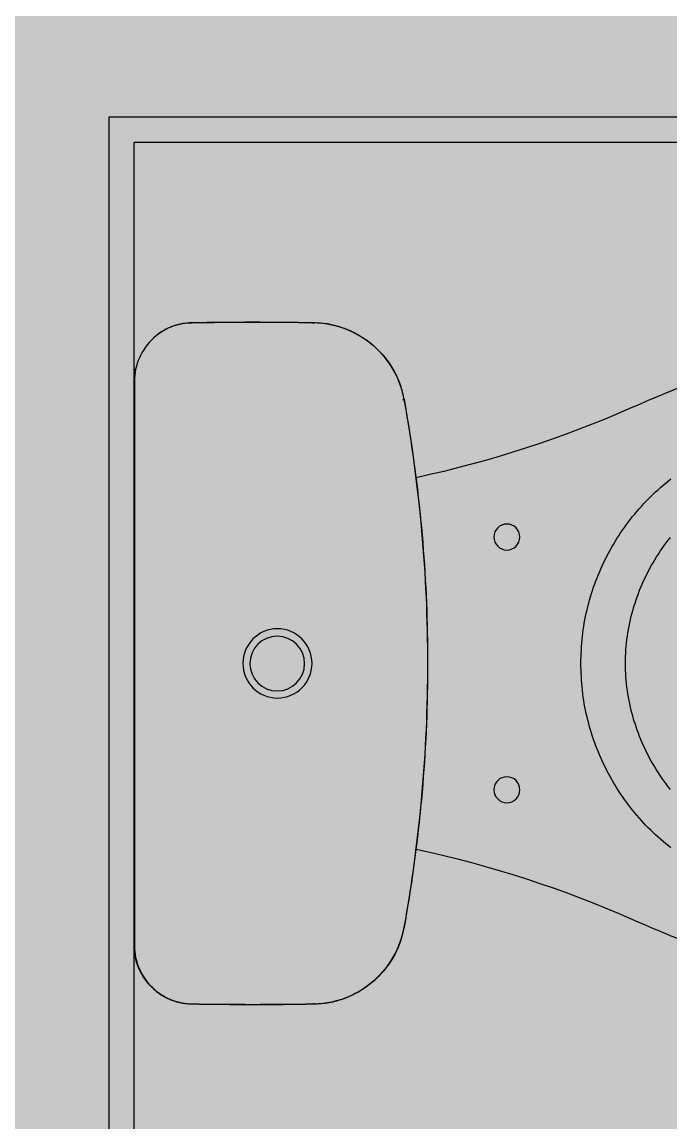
# Model space of a CAD drawing. Header units: millimetres. Extents: x -123 to 570, y -34 to 184.
# Drawn here: x -18.682 to -18.296, y 7.562 to 8.217 of the extents above; entities that cross this region are included whole.
import ezdxf

# ---------------------------------------------------------------- set-up
doc = ezdxf.new("R2010")
doc.units = ezdxf.units.MM
for name, color, linetype in [('TIPO$0$3', 2, 'Continuous'), ('TIPO$0$ARQ-ALV ACAB', 4, 'Continuous'), ('TIPO$0$ARQ-ALV OSSO', 5, 'Continuous'), ('TIPO$0$ARQ-HID', 7, 'Continuous')]:
    doc.layers.add(name, color=color, linetype=linetype)
doc.layers.add('TIPO$0$ARQ-FORRO', color=9, linetype='Continuous', lineweight=5)

# ---------------------------------------------------------------- blocks, each defined once
blk = doc.blocks.new('TIPO$0$ARQ-HID-BACIA CX')
blk.add_line((-7.45170828012e-05, -0.1749999984823489), (-7.45170828012e-05, 0.1750000015175601))
for points in [[(-0.0137202555917568, -0.1956802333458825), (-0.0142288507855994, -0.1960484668240099), (-0.0147397083576593, -0.1964133067347404), (-0.0152551535300134, -0.1967714066437054), (-0.0157773858370405, -0.1971194829602893), (-0.0163071594048177, -0.1974562002528444), (-0.0168437201072749, -0.1977822655145758), (-0.0173862509744964, -0.1980984328715465), (-0.0179339978803981, -0.198405299340294), (-0.0184868351373098, -0.1987027078111794), (-0.0190448255890701, -0.1989903283540286), (-0.0196079063918333, -0.1992678467496773), (-0.0201759518579294, -0.1995350901775339), (-0.0207487734558356, -0.1997920115047975), (-0.0213261198101833, -0.2000386264423071), (-0.0219077395456324, -0.2002748721463092), (-0.0224935698183302, -0.2005006700619845), (-0.0230832335652451, -0.2007159573454658), (-0.0236767307863701, -0.2009205925981234), (-0.024273810106358, -0.2011145601090618), (-0.0248742829936859, -0.2012977813234045), (-0.0254778980729853, -0.2014702562411514), (-0.0260845296565933, -0.2016319220184926), (-0.0266939892129798, -0.2017826529677507), (-0.0273060253667907, -0.201922339112258), (-0.0279204495865031, -0.2020508547642237), (-0.0285371361844398, -0.2021682784784673), (-0.0291557709414079, -0.2022748459194474), (-0.0297762910135617, -0.2023708084625184), (-0.0303983193378699, -0.2024562132405379), (-0.0310218559143252, -0.2025301647288131), (-0.0316465865237348, -0.2025915474490887), (-0.0322723226345687, -0.2026393401891084), (-0.0328989385591712, -0.2026750512009983), (-0.0335261200783208, -0.202702608224655), (-0.034153593748627, -0.2027259952173779, -0.008779933953385999), (-0.1067934940279755, -0.2027746307307723), (-0.107935425692439, -0.2027090968510663), (-0.1090769840386656, -0.2026390102589914), (-0.1102174740396293, -0.2025600783964307), (-0.1113562672569159, -0.2024678707727787), (-0.1124927980959782, -0.2023579883192781), (-0.1136265638061005, -0.2022259691232477), (-0.1147569359488827, -0.202067461248788), (-0.1158834746174548, -0.2018800294972323), (-0.1170056142172484, -0.2016646950808365), (-0.1181230405290776, -0.2014227305874385), (-0.1192351879583811, -0.201155487159582), (-0.1203416794421201, -0.2008642373849909), (-0.1214420122295792, -0.2005503009843039), (-0.1225357464138739, -0.2002149348342925), (-0.1236224420881413, -0.1998586102638171), (-0.1247015965016587, -0.1994811858741343), (-0.1257728325913803, -0.1990825045557756), (-0.1268356476066046, -0.1986624249099975), (-0.1278895387966017, -0.1982207898272179), (-0.1289340662545015, -0.1977574421979113), (-0.1299688529172585, -0.1972723034672015), (-0.1309933960341638, -0.1967655935885375), (-0.1320073185421791, -0.1962376267811407), (-0.1330101176905885, -0.1956887329751851), (-0.134001479260192, -0.1951192421007874), (-0.1349809005002669, -0.1945294840881217), (-0.1359480671916273, -0.1939197731563524), (-0.1369024765835434, -0.1932904235247577), (-0.13784378303491, -0.1926416865686349), (-0.1387715466388428, -0.1919738450852435), (-0.1396854217542227, -0.1912871504499947), (-0.1405849998960988, -0.1905818540382427), (-0.141469841157587, -0.1898582543581995), (-0.1423396313194871, -0.1891165870742668), (-0.1431939304749363, -0.1883571506946566), (-0.1440324872485661, -0.1875803379934666), (-0.1448549874211764, -0.1867864631897476), (-0.1456610539297287, -0.185975887635692), (-0.1464504353988758, -0.185148972683379), (-0.147222754765572, -0.184306063973878), (-0.1479777292325366, -0.1834475228592112), (-0.1487150131586574, -0.1825736949806185), (-0.1494341666370573, -0.181684941690122), (-0.1501348754485363, -0.1807816400507534), (-0.1508166996862172, -0.1798641357036388), (-0.1514792937089808, -0.1789328057118098), (-0.1521222490318692, -0.1779879957163928), (-0.1527453457014474, -0.1770300984913717), (-0.1533485522957889, -0.1760595853655502), (-0.1539319945025852, -0.1750769433786843), (-0.1544957351656677, -0.174082628148625), (-0.1550398685507943, -0.1730771267151283), (-0.15556448892373, -0.172060941828903), (-0.1560696591283062, -0.1710345133967905), (-0.1565547821480564, -0.1699982341928319), (-0.1570185696842614, -0.1689523084595237), (-0.1574596391724583, -0.167897003283116), (-0.1578766394700821, -0.1668325229061622), (-0.1582682194345963, -0.1657591029930074), (-0.1586329650796046, -0.1646769634971008), (-0.1589699965913454, -0.1635864186376636), (-0.1592817020357344, -0.1624883953612937), (-0.1595723233719397, -0.1613841348338667), (-0.1598460711372098, -0.1602748939321543), (-0.1601071558688076, -0.159161898111023), (-0.1603597881039747, -0.1580464042473011), (-0.160608209801893, -0.1569296692177033), (-0.1613837656263257, -0.1524892806215519), (-0.1621511517516154, -0.1480475251719042), (-0.1629020727909278, -0.1436030360152074), (-0.1636286104204814, -0.1391545248527848), (-0.1643276852921289, -0.1347015203558897), (-0.1650013084087405, -0.1302445331305932), (-0.1656516478827825, -0.1257840580722416), (-0.166280400497925, -0.1213205193766669), (-0.1668874405664837, -0.1168540191651743), (-0.1674721396500729, -0.1123845652932403), (-0.168033932154124, -0.1079121734718171), (-0.1685725981252091, -0.1034369144001346), (-0.1690882318290789, -0.0989589294769928), (-0.1695810217972564, -0.0944783679563841), (-0.1700510308735872, -0.089995371236995), (-0.1704982904799763, -0.0855100492955501), (-0.1709226749287609, -0.081022512108774), (-0.1713241527980074, -0.0765328696533345), (-0.1717027240877229, -0.0720412319060131), (-0.1720584202198268, -0.0675477166989538), (-0.1723912726162382, -0.0630524536476571), (-0.1727013126988766, -0.058555552728734), (-0.1729883833581454, -0.0540571317744991), (-0.1732523274844411, -0.0495573046893299), (-0.1734929879681673, -0.0450561932331368), (-0.173710584762766, -0.0405539113105249), (-0.1739056520408653, -0.0360505728258147), (-0.1740788496627843, -0.0315462995389737), (-0.1742302718942881, -0.0270412073183763), (-0.1743581276859416, -0.0225354120322834), (-0.1744602489252855, -0.0180290315129526), (-0.1745345617656042, -0.0135221835925847), (-0.1745841141331255, -0.0090149841394975), (-0.174617044305073, -0.0045075504948784), (-0.1746416162463547, -3.4113725e-09), (-0.174617044305073, 0.0045075475490819), (-0.1745841141331255, 0.0090149811936442), (-0.1745345617656042, 0.0135221806467882), (-0.1744602489252855, 0.0180290295490693), (-0.1743581276859416, 0.0225354100684001), (-0.1742302718942881, 0.0270412033906098), (-0.1740788496627843, 0.0315462975750904), (-0.1739056520408653, 0.0360505688980482), (-0.173710584762766, 0.0405539073827583), (-0.1734929879681673, 0.0450561893054271), (-0.1732523274844411, 0.0495573046893299), (-0.1729883833581454, 0.0540571278467326), (-0.1727013126988766, 0.0585555488010243), (-0.1723912726162382, 0.0630524536476571), (-0.1720584202198268, 0.0675477166989538), (-0.1717027240877229, 0.0720412240505368), (-0.1713241527980074, 0.0765328617978582), (-0.1709226749287609, 0.081022512108774), (-0.1704982904799763, 0.0855100492955501), (-0.1700510308735872, 0.089995371236995), (-0.1695810217972564, 0.0944783679563841), (-0.1690882318290789, 0.0989589294769928), (-0.1685725981252091, 0.1034369065446583), (-0.168033932154124, 0.1079121734717603), (-0.1674721396500729, 0.1123845652932403), (-0.1668874405664837, 0.1168540191651743), (-0.166280400497925, 0.1213205193766669), (-0.1656516478827825, 0.1257840502167653), (-0.1650013084087405, 0.1302445331305932), (-0.1643276852921289, 0.1347015203558897), (-0.1636286104204814, 0.1391545091418322), (-0.1629020727909278, 0.1436030360152074), (-0.1621511517516154, 0.1480475251719042), (-0.1613837656263257, 0.1524892806215519), (-0.1606082225746093, 0.1569295960884176), (-0.1603597881039747, 0.1580464042472442), (-0.1601071558688076, 0.1591618824000704), (-0.1598460711372098, 0.1602748782212018), (-0.1595723233719397, 0.1613841348338667), (-0.1592817020357344, 0.1624883953612937), (-0.1589699965913454, 0.1635864186376636), (-0.1586329650796046, 0.1646769634971008), (-0.1582682194345963, 0.1657591029930074), (-0.1578766394700821, 0.1668325229061622), (-0.1574596391724583, 0.167897003283116), (-0.1570185696842614, 0.1689523084595237), (-0.1565547821480564, 0.1699982184818793), (-0.1560696591283062, 0.1710345133967905), (-0.15556448892373, 0.172060941828903), (-0.1550398685507943, 0.1730771267151283), (-0.1544957351656677, 0.174082628148625), (-0.1539319945025852, 0.1750769276677317), (-0.1533485522957889, 0.1760595853655502), (-0.1527453457014474, 0.1770300984913717), (-0.1521222490318692, 0.1779879800054402), (-0.1514792937089808, 0.1789327900008573), (-0.1508166996862172, 0.1798641357036388), (-0.1501348754485363, 0.1807816400507534), (-0.1494341666370573, 0.181684941690122), (-0.1487150131586574, 0.1825736792696659), (-0.1479777292325366, 0.1834475071482586), (-0.147222754765572, 0.184306063973878), (-0.1464504353988758, 0.185148972683379), (-0.1456610539297287, 0.185975887635692), (-0.1448549874211764, 0.1867864631897476), (-0.1440324872485661, 0.1875803379934666), (-0.1431939304749363, 0.1883571506946566), (-0.1423396313194871, 0.1891165713632574), (-0.141469841157587, 0.1898582543581995), (-0.1405849998960988, 0.1905818540382427), (-0.1396854217542227, 0.1912871347390421), (-0.1387715466388428, 0.191973829374291), (-0.13784378303491, 0.1926416865686349), (-0.1369024765835434, 0.1932904078138051), (-0.1359480671916273, 0.1939197731563524), (-0.1349809005002669, 0.1945294840881217), (-0.134001479260192, 0.1951192421007874), (-0.1330101176905885, 0.1956887329751851), (-0.1320073185421791, 0.1962376267811407), (-0.1309933960341638, 0.1967655935885375), (-0.1299688529172585, 0.1972723034672015), (-0.1289340662545015, 0.1977574421979113), (-0.1278895387966017, 0.1982207898272179), (-0.1268356476066046, 0.1986624249099975), (-0.1257728325913803, 0.1990825045557756), (-0.1247015965016587, 0.1994811858741343), (-0.1236224420881413, 0.1998586102637603), (-0.1225357464138739, 0.2002149348342925), (-0.1214420122295792, 0.2005503009843039), (-0.1203416794421201, 0.2008642373849909), (-0.1192351879583811, 0.201155487159582), (-0.1181230405290776, 0.2014227305874385), (-0.1170056142172484, 0.2016646950808365), (-0.1158834746174548, 0.2018800294972323), (-0.1147569359488827, 0.2020674455378355), (-0.1136265638061005, 0.2022259691232477), (-0.1124927980959782, 0.2023579726082687), (-0.1113562672569159, 0.2024678707727787), (-0.1102174740396293, 0.2025600783964307), (-0.1090769840386656, 0.2026389945479821), (-0.107935425692439, 0.2027090811401138), (-0.1067935433552307, 0.2027746770304191, -0.0087799301671618), (-0.0341536743944744, 0.2027260438204337), (-0.0335261200783208, 0.202702608224655), (-0.0328989385591712, 0.2026750512009414), (-0.0322723226345687, 0.2026393401891084), (-0.0316465865237348, 0.2025915317381361), (-0.0310218559143252, 0.2025301647287563), (-0.0303983193378699, 0.2024562132405379), (-0.0297762910135617, 0.2023708084625184), (-0.0291557709414079, 0.2022748459194474), (-0.0285371361844398, 0.2021682784784673), (-0.0279204495865031, 0.2020508547642237), (-0.0273060253667907, 0.2019223391122011), (-0.0266939892129798, 0.2017826529677507), (-0.0260845296565933, 0.20163190630754), (-0.0254778980729853, 0.2014702562411514), (-0.0248742829936859, 0.2012977813234045), (-0.024273810106358, 0.2011145443981093), (-0.0236767307863701, 0.2009205925981234), (-0.0230832335652451, 0.2007159416345132), (-0.0224935698183302, 0.2005006700619845), (-0.0219077395456324, 0.2002748721463092), (-0.0213261198101833, 0.2000386107313545), (-0.0207487734558356, 0.1997920115047975), (-0.0201759518579294, 0.1995350901775339), (-0.0196079063918333, 0.1992678467496773), (-0.0190448255890701, 0.1989903283540286), (-0.0184868351373098, 0.1987027078111794), (-0.0179339978803981, 0.198405299340294), (-0.0173862509744964, 0.1980984328715465), (-0.0168437201072749, 0.1977822655145758), (-0.0163071594048177, 0.1974562002527875), (-0.0157773858370405, 0.19711946724928), (-0.0152551535300134, 0.1967714066437054), (-0.0147397083576593, 0.1964133067347404), (-0.0142288507855994, 0.1960484511130005), (-0.0137202555917568, 0.1956802333458825)], [(-0.013082536801214, 0.1950046918345549, 0.0188278744993078), (-0.0134992207879918, 0.1954443008834516)], [(-0.0132767666157392, -0.1950941359868636), (-0.0132802858707564, -0.19510038894893), (-0.0132776464294935, -0.1950958484814862), (-0.0132682826973962, -0.1950858563110103), (-0.0132398144380588, -0.1950565396598165), (-0.0132217154122572, -0.1950384249230694), (-0.0131576775397093, -0.1949757696150129), (-0.0131080309064302, -0.1949282439613), (-0.0129941578690875, -0.1948212366134214), (-0.0128632541512133, -0.1947002622221987), (-0.0127916750179154, -0.1946347003865583), (-0.0126367649533137, -0.1944937102324218), (-0.0124667723672118, -0.1943398056692729), (-0.0115545802915804, -0.1935180968035013, 0.2124883216887772), (-7.45170828012e-05, -0.1677243854491337), (-7.45170828012e-05, 0.1677243884843449, 0.212488321686947), (-0.0115545825464523, 0.1935180988348577), (-0.0124667723672118, 0.1943398056692729), (-0.0126367649533137, 0.1944937102324218), (-0.0127916750179154, 0.1946347003865583), (-0.0128632541512133, 0.1947002465112462), (-0.0129941578690875, 0.1948212366134214), (-0.0131080309064302, 0.1949282439613), (-0.0131576775397093, 0.1949757696150129), (-0.0132217154122572, 0.1950384249230694), (-0.0132398144380588, 0.1950565396598165), (-0.0132682826973962, 0.1950858563110103), (-0.0132776464294935, 0.1950958484814862), (-0.0132818522589489, 0.1951004774583964)], [(-0.0123079572033902, 0.1941967358594354, 0.0029194437955727), (-0.0115469047482364, 0.1935283422932628)], [(-0.1676498934503598, 0.1103951021522391), (-0.1677623839232396, 0.1104196583825399), (-0.1760184619280238, 0.1122755312315178), (-0.1842032435967979, 0.1142211058060809), (-0.1924767293451523, 0.1162955181072505), (-0.2008030981845295, 0.118493457830624), (-0.2090277228476012, 0.1207741471797874), (-0.2171457015148874, 0.1231331713749739), (-0.2253247329723322, 0.1256196664433276), (-0.2335057754326471, 0.1282185498633055), (-0.2414812242717303, 0.1308613846936453), (-0.2493140804387721, 0.1335638897496381), (-0.2570675962583238, 0.1363453580900398), (-0.2647880247963315, 0.1392226004420252), (-0.272512789559272, 0.1422116419846873), (-0.2802612150278207, 0.1453234489679573), (-0.2880405596654469, 0.1485650599019266), (-0.2958436605188481, 0.1519380728980479, 0.0111493915510193), (-0.3381155261025555, 0.1694250492818412)], [(-0.3381154994946272, -0.1694249918304251, 0.0111494064537794), (-0.2958435784301727, -0.1519379896428461), (-0.2880405596654469, -0.1485650127690121), (-0.2802612150278207, -0.1453234018350997), (-0.272512789559272, -0.1422115948517728), (-0.2647880247963315, -0.1392225533091675), (-0.2570675962583238, -0.1363453109571822), (-0.2493140804387721, -0.1335638426167236), (-0.2414812242717303, -0.1308613375607308), (-0.2335057754326471, -0.1282185027304479), (-0.2253247329723322, -0.1256196193104699), (-0.2171457015148874, -0.1231331242421163), (-0.2090277228476012, -0.1207741000468729), (-0.2008030981845295, -0.1184934106977096), (-0.1924767293451523, -0.116295470974336), (-0.1842032435967979, -0.1142210586731664), (-0.1760184619280238, -0.1122754840986602), (-0.1677623839232396, -0.1104196112496822), (-0.1676498934503598, -0.1103950550193815)], [(-0.0136111461918418, -0.1954937280775368, 0.0188278894055383), (-0.013194461848336, -0.1950541187065084)]]:
    blk.add_lwpolyline(points, format="xyb")
at = {"ltscale": 0.0004660358492614}
blk.add_lwpolyline([(-0.0132818569667492, -0.1951004832146452), (-0.0133426161158994, -0.1951747890038007, -0.0176645856893424), (-0.0136406000427272, -0.195509997491996, -0.0396309805865751), (-0.0137651118231688, -0.1956207317927294, -0.158215992564214), (-0.0341549059861066, -0.2026515428190407, -0.0087780422914524), (-0.1067920613044819, -0.202700178794629), (-0.1095202216393289, -0.202586865583072), (-0.1122394745785726, -0.2023392137221833), (-0.1149432679332847, -0.2019578930145087), (-0.1176250031002937, -0.2014438932504561), (-0.1202780814764495, -0.2007985341506639), (-0.1228960929901106, -0.2000234653660016), (-0.1254725647258041, -0.1991206193444839), (-0.1280012751433972, -0.1980922427533471), (-0.1304761283904625, -0.1969408179242862), (-0.1328914056775972, -0.1956690628533977), (-0.1352414510592297, -0.1942800254668384), (-0.1375205143240379, -0.1927771778867679), (-0.1397230337922224, -0.1911643378764722), (-0.1418434477839696, -0.1894456059964398), (-0.143876571682533, -0.18762527133876), (-0.1458175665122425, -0.1857077486831429), (-0.1476619703604953, -0.1836975627860227), (-0.1494060754407585, -0.1815989870285364), (-0.1510458283253726, -0.1794170803397321), (-0.1525762957729384, -0.1771583470570306), (-0.1539935814653859, -0.1748281917506063), (-0.1552950773833857, -0.1724312805756369), (-0.156477735600717, -0.1699738350721134), (-0.1575387909884256, -0.1674622496008453), (-0.15847572979294, -0.164902305794925), (-0.1592864153237059, -0.1622993768027925), (-0.159969213640899, -0.1596578302711862), (-0.160534935459836, -0.1569164776967966, -0.0446233944362827), (-0.1745671777183588, 7.79359368e-08, -0.0446233944355422), (-0.160534939202698, 0.1569164538238681), (-0.159969213640899, 0.1596578302711862), (-0.1592864153237059, 0.1622993610918399), (-0.15847572979294, 0.164902305794925), (-0.1575387909884256, 0.1674622496007885), (-0.156477735600717, 0.1699738350721134), (-0.1552950773833857, 0.1724312805756369), (-0.1539935814653859, 0.1748281917506063), (-0.1525762957729384, 0.1771583470570306), (-0.1510458283253726, 0.1794170803397321), (-0.1494060754407585, 0.1815989870285364), (-0.1476619703604953, 0.1836975470750701), (-0.1458175665122425, 0.1857077486831429), (-0.143876571682533, 0.18762527133876), (-0.1418434477839696, 0.1894456059964398), (-0.1397230337922224, 0.1911643378764722), (-0.1375205143240379, 0.1927771778867679), (-0.1352414510592297, 0.1942800254668384), (-0.1328914056775972, 0.1956690471424451), (-0.1304761283904625, 0.1969408179242862), (-0.1280012751433972, 0.1980922427533471), (-0.1254725647258041, 0.1991206193444839), (-0.1228960929901106, 0.200023449655049), (-0.1202780814764495, 0.2007985341506639), (-0.1176250031002937, 0.2014438932504561), (-0.1149432679332847, 0.2019578930144519), (-0.1122394745785726, 0.2023392137221833), (-0.1095202216393289, 0.202586865583072), (-0.1067921106405052, 0.2027002250943326, -0.0087780226713145), (-0.0341551176481261, 0.2026515938098612, -0.1582159968596879), (-0.0137651091525939, 0.1956207348514169, -0.0396308164159575), (-0.0136405458781539, 0.195509967155516, -0.0176646005947514), (-0.0133426162285204, 0.1951747734289313), (-0.0132818522589489, 0.1951004774583964)], format="xyb", dxfattribs=at)
at = {"ltscale": 0.0031101841784222}
for points in [[(-0.1067811728906065, 0.2020573591015875), (-0.1067919820310195, 0.2026977378270374)], [(-0.1067811728906065, -0.2020573591015875), (-0.1067919820310195, -0.2026977378270942)]]:
    blk.add_lwpolyline(points, dxfattribs=at)
at = {"ltscale": 0.0015604094661449}
blk.add_lwpolyline([(-0.0131008667087187, 0.1950782522064003), (-0.0133467118092128, 0.1952851655482561)], dxfattribs=at)
for points in [[(-0.0132818522589489, 0.1951004774583964), (-0.0132767666157392, 0.1950941359868636)], [(-0.011471137416514, 0.1936251298144214), (-0.0108669567426532, 0.193052103974054), (-0.010267929263641, 0.1924740506264868), (-0.0096792710181646, 0.1918859422646335), (-0.0091060095133813, 0.1912828770689145), (-0.0085502185960067, 0.1906632525214888), (-0.0080110812961323, 0.1900287025621026), (-0.0074875292684666, 0.1893810496622166), (-0.0069789969184697, 0.1887217706519948), (-0.0064856727776572, 0.1880511954616111), (-0.0060083738159378, 0.1873692926691035), (-0.0055475399401885, 0.1866760936964908), (-0.0051036110572937, 0.1859718499190137), (-0.0046768385426077, 0.1852570483765419), (-0.0042672852399761, 0.1845322232415754), (-0.0038751396809076, 0.1837978615540408), (-0.003500590396925, 0.1830543717987609), (-0.0031440144510668, 0.1823021467497199), (-0.0028054746871717, 0.1815416106029772), (-0.0024853481682783, 0.1807731718433558), (-0.0021835720505408, 0.1799972860887635), (-0.0019004605531734, 0.1792143932460988), (-0.0016360765200005, 0.1784249646440514), (-0.0013906713263836, 0.1776294401895768), (-0.0011645591915226, 0.1768282755005259), (-0.0009579286469332, 0.1760219261946929), (-0.0007708425364612, 0.1752108478899288), (-0.0006027352655451, 0.1743955276259896), (-0.0004533554588306, 0.1735764053097739), (-0.0003225145847949, 0.1727539679809809), (-0.0002119722709466, 0.1719286712575183), (-0.0001236138324785, 0.1711010021790855), (-5.92617407378e-05, 0.1702714320745429), (-1.62765544545e-05, 0.1694404322725802), (1.22545487216e-05, 0.1686084898130673), (3.35586103475e-05, 0.1677760603138552)], [(0, 0.1677243869667393), (0, -0.1677243869667393)], [(-0.3195242863788721, 0.1097505128895193), (-0.3179486656325636, 0.1085067154717478), (-0.3163907982709375, 0.1072408520107899), (-0.3148511556227973, 0.1059529146511693), (-0.3133302090169323, 0.1046429033929428), (-0.3118285240479039, 0.1033108339469493), (-0.3103464777787508, 0.1019568084345508), (-0.308884415850585, 0.1005811567858075), (-0.3074425582168558, 0.0991842482083882), (-0.3060211562529105, 0.0977664676206871), (-0.3046204613341104, 0.0963281685193636), (-0.3032407248358169, 0.0948697279674491), (-0.3018821981333843, 0.0933914994615464), (-0.3005451326021742, 0.0918938443537343), (-0.2992297167737021, 0.0903771161406155), (-0.2979362962890946, 0.0888416368968308), (-0.2966650911017794, 0.0872877129861252), (-0.2954163840090373, 0.0857156664831962), (-0.2941904578081491, 0.0841257958962558), (-0.2929875638744761, 0.0825184154445253), (-0.2918080164272112, 0.0808938393471692), (-0.290652098263628, 0.0792523896788851), (-0.2895200293371758, 0.0775943728034179), (-0.2884120610232088, 0.0759201343617804), (-0.2873284132751621, 0.0742300592726508), (-0.2862692746245585, 0.0725245010324613), (-0.2852348021809945, 0.0708038367044139), (-0.2842252473198314, 0.0690684433513695), (-0.2832407357287465, 0.0673186744701013), (-0.2822815187831011, 0.0655549071235271), (-0.2813477535924846, 0.0637775065914923), (-0.280439628688427, 0.0619868381538424), (-0.2795574268682017, 0.0601832553071233), (-0.278701368085251, 0.0583671233311804), (-0.2778717037149221, 0.056538799650383), (-0.2770686537106641, 0.0546986416890434), (-0.2762925322916772, 0.0528470225824833), (-0.2755435594113891, 0.0509843036827249), (-0.2748219864451684, 0.0491108620527996), (-0.2741280333464502, 0.0472270786835623), (-0.2734616058494694, 0.0453334131205736), (-0.2728225782665561, 0.0434303327648138), (-0.2722107620661802, 0.0415183050174335), (-0.2716259372949139, 0.039597773712984), (-0.2710679154212414, 0.0376691787583639), (-0.2705365393355521, 0.0357329522049952), (-0.2700315890844109, 0.0337895064655243), (-0.2695529075582144, 0.0318392402056418), (-0.2691011231953766, 0.0298824362224934), (-0.2686773986069113, 0.0279193125057589), (-0.2682829906696114, 0.0259501263223854), (-0.2679191562602838, 0.0239751820722347), (-0.2675871836776267, 0.0219948234324932), (-0.2672882983765135, 0.0200094431772016), (-0.267023851499502, 0.0180194890686778), (-0.2667950685014588, 0.0160254658215706), (-0.2666012581001524, 0.0140280431155304), (-0.2664383982898428, 0.0120280408662268), (-0.2663020271579199, 0.0100261248256572), (-0.2661877142137001, 0.0080227437380529), (-0.2660910603884048, 0.0060182304793841), (-0.2660076037694239, 0.0040128614644175), (-0.2659330081318245, 0.0020067972394315), (-0.2658627801410773, 2.2350747e-08), (-0.2659330081318245, -0.0020067501065739), (-0.2660076037694239, -0.0040128143315599), (-0.2660910603884048, -0.0060181833465265), (-0.2661877142137001, -0.0080226966051953), (-0.2663020271579199, -0.0100260776927996), (-0.2664383982898428, -0.0120279937333692), (-0.2666012581001524, -0.0140279959826728), (-0.2667950685014588, -0.016025418688713), (-0.267023851499502, -0.0180194419358202), (-0.2672882983765135, -0.0200093960442871), (-0.2675871836776267, -0.0219947762995787), (-0.2679191562602838, -0.0239751349393203), (-0.2682829906696114, -0.0259500791895278), (-0.2686773986069113, -0.0279192653729012), (-0.2691011231953766, -0.0298823890896358), (-0.2695529075582144, -0.0318391930727273), (-0.2700315890844109, -0.0337894593326667), (-0.2705365393355521, -0.0357329050721376), (-0.2710679154212414, -0.0376691316255062), (-0.2716259372949139, -0.0395977265801264), (-0.2722107620661802, -0.0415182578845759), (-0.2728225782665561, -0.0434302856319562), (-0.2734616058494694, -0.04533336598771599), (-0.2741280333464502, -0.0472270315507046), (-0.2748219864451684, -0.049110814919942), (-0.2755435594113891, -0.0509842565498104), (-0.2762925322916772, -0.0528469754495689), (-0.2770686537106641, -0.0546985945561858), (-0.2778717037149221, -0.0565387525175254), (-0.278701368085251, -0.0583670761983228), (-0.2795574268682017, -0.0601832081742657), (-0.280439628688427, -0.06198679102092799), (-0.2813477535924846, -0.0637774594585778), (-0.2822815187831011, -0.0655548599906126), (-0.2832407357287465, -0.0673186273371869), (-0.2842252473198314, -0.0690683962185119), (-0.2852348021809945, -0.0708037895714995), (-0.2862692746245585, -0.0725244538996037), (-0.2873284132751621, -0.0742300121397364), (-0.2884120610232088, -0.0759200872289228), (-0.2895200293371758, -0.0775943256705034), (-0.290652098263628, -0.0792523425460274), (-0.2918080164272112, -0.0808937922143116), (-0.2929875638744761, -0.0825183683116677), (-0.2941904578081491, -0.0841257487633982), (-0.2954163840090373, -0.0857156193503386), (-0.2966650911017794, -0.0872876658532675), (-0.2979362962890946, -0.0888415897639732), (-0.2992297167737021, -0.0903770690077579), (-0.3005451326021742, -0.0918937972208767), (-0.3018821981333843, -0.0933914523286887), (-0.3032407248358169, -0.0948696808345915), (-0.3046204613341104, -0.0963281213865059), (-0.3060211562529105, -0.0977664204877726), (-0.3074425582168558, -0.0991842010754738), (-0.308884415850585, -0.1005811096529499), (-0.3103464777787508, -0.1019567613016932), (-0.3118285240479039, -0.1033107868140917), (-0.3133302090169323, -0.1046428562600283), (-0.3148511556227973, -0.1059528675183117), (-0.3163907982709375, -0.1072408048779323), (-0.3179486656325636, -0.1085066683388902), (-0.3195242863788721, -0.1097504657566617)], [(-0.3191795250748584, 0.0749322292033696), (-0.3179160182578897, 0.0733339218309936), (-0.3166797228234728, 0.0717155437073132), (-0.3154709844127126, 0.0700775504501792), (-0.3142900544009777, 0.0684203741110707), (-0.3131372470074609, 0.0667444545967726), (-0.3120128450294359, 0.0650502553806121), (-0.3109171312641905, 0.0633382202972541), (-0.3098503570870719, 0.0616088010367264), (-0.3088128367172871, 0.05986246107241299), (-0.3078048215301976, 0.0580996599498747), (-0.3068265629011506, 0.0563208650701483), (-0.3058783122055146, 0.0545265438343279), (-0.3049603836624755, 0.05271716757116), (-0.304072965803563, 0.0508932154649813), (-0.3032163414260509, 0.0490551588444817), (-0.3023907619053006, 0.0472034847495309), (-0.301596447194747, 0.0453386762921184), (-0.3008336486697516, 0.0434612244397101), (-0.3001025862837494, 0.0415716123043524), (-0.2994035114121018, 0.0396703347812775), (-0.2987366125863247, 0.0377578946211941), (-0.2981021411817863, 0.0358347867193345), (-0.2975002857299884, 0.0339015177541171), (-0.2969312661843801, 0.0319585963679572), (-0.2963953339203229, 0.0300065370947493), (-0.295892646047406, 0.028045866251631), (-0.2954234225190717, 0.0260771101557964), (-0.2949878518668427, 0.024100806907569), (-0.2945861540441612, 0.0221174946073859), (-0.2942184861606094, 0.0201277251026397), (-0.2938850367477244, 0.018132052204777), (-0.2935860257589339, 0.0161310365985799), (-0.2933216103038418, 0.0141252438786239), (-0.2930919474920444, 0.0121152504407576), (-0.292897194433138, 0.0101016356266826), (-0.2927375082367334, 0.0080849871244197), (-0.2926130774343321, 0.0060658980226833), (-0.2925240277136254, 0.0040449685293709), (-0.2924705161842098, 0.0020228059711087), (-0.2924526371118503, 2.35664572e-08), (-0.2924705161842098, -0.0020227588382511), (-0.2925240277136254, -0.0040449213964564), (-0.2926130774343321, -0.0060658508898257), (-0.2927375082367334, -0.0080849399915053), (-0.292897194433138, -0.0101015884937681), (-0.2930919474920444, -0.0121152033079), (-0.2933216103038418, -0.0141251967457095), (-0.2935860257589339, -0.0161309894656654), (-0.2938850367477244, -0.0181320050718625), (-0.2942184861606094, -0.0201276779697821), (-0.2945861540441612, -0.0221174474744714), (-0.2949878518668427, -0.0241007597747114), (-0.2954234225190717, -0.0260770630228819), (-0.295892646047406, -0.0280458191187734), (-0.2963953339203229, -0.0300064899618917), (-0.2969312661843801, -0.0319585492350996), (-0.2975002857299884, -0.0339014706212595), (-0.2981021411817863, -0.03583473958642), (-0.2987366125863247, -0.0377578474883365), (-0.2994035114121018, -0.0396702876484199), (-0.3001025862837494, -0.0415715651714948), (-0.3008336486697516, -0.0434611773068525), (-0.301596447194747, -0.0453386291592608), (-0.3023907619053006, -0.0472034376166732), (-0.3032163414260509, -0.049055111711624), (-0.304072965803563, -0.0508931683320668), (-0.3049603836624755, -0.0527171204383024), (-0.3058783122055146, -0.0545264967014703), (-0.3068265629011506, -0.0563208179372907), (-0.3078048215301976, -0.058099612817017), (-0.3088128367172871, -0.0598624139395554), (-0.3098503570870719, -0.0616087539038688), (-0.3109171312641905, -0.0633381731643397), (-0.3120128450294359, -0.0650502082477544), (-0.3131372470074609, -0.0667444074638581), (-0.3142900544009777, -0.0684203269781563), (-0.3154709844127126, -0.0700775033173216), (-0.3166797228234728, -0.0717154965743987), (-0.3179160182578897, -0.0733338746980792), (-0.3191795250748584, -0.07493218207051201)], [(-0.011462653498171, -0.193618484078371), (-0.011620894286267, -0.1937557193130885), (-0.0117012715571079, -0.1938259630148025), (-0.0118633458194211, -0.1939684142882072), (-0.0123402048742634, -0.1943893423258203), (-0.0126358222957208, -0.1946512754492176), (-0.0128367340509001, -0.1948311188072296), (-0.0128986980767394, -0.1948872383559603), (-0.0129565772530072, -0.1949402628456198), (-0.0130082348891563, -0.194988731156883), (-0.0130538595167025, -0.1950327375555787), (-0.0130964047961086, -0.1950744501541237)]]:
    blk.add_lwpolyline(points)
at = {"ltscale": 0.0017895507812504}
for points in [[(-0.0004455628227191, 0.1677243869667393), (-7.70465473394e-05, 0.1677243869667393)], [(-0.0004455628227191, -0.1677243869667393), (-7.70465473394e-05, -0.1677243869667393)]]:
    blk.add_lwpolyline(points, dxfattribs=at)
for points in [[(-0.2141080816842518, 0.0751632667241609, 1), (-0.2295525837029615, 0.0751632667241609, 1)], [(-0.0646509142019056, -1.5564012e-09, 1), (-0.1058362529184649, -1.5564012e-09, 1)], [(-0.0688760498822774, 0.0001387356313955, 1), (-0.1014261049743226, 0.0001387356313955, 1)], [(-0.2141080816842518, -0.0751632195913032, 1), (-0.2295525837029615, -0.0751632195913032, 1)]]:
    blk.add_lwpolyline(points, format="xyb", close=True)
at = {"ltscale": 0.0033922924509014}
blk.add_lwpolyline([(-0.1598449399481012, -0.1567920569199543), (-0.1605324201313465, -0.1569160006825712)], dxfattribs=at)
at = {"ltscale": 0.0027545898441712}
blk.add_lwpolyline([(-0.0341653047708306, -0.2020819467538502), (-0.0341549983811405, -0.2026490966952394)], dxfattribs=at)
blk = doc.blocks.new('TIPO$0$PL  APTO TIPO 1')
at = {"layer": 'TIPO$0$ARQ-FORRO'}
h = blk.add_hatch(color=256, dxfattribs=at)
h.dxf.hatch_style = 1
h.paths.add_polyline_path([(-17.31493178917036, 8.994989357021758), (-18.22499318969392, 8.994989357021758), (-18.22499318973215, 8.145011564706309), (-18.61499556156036, 8.145011564724498), (-18.614995554301, 6.745011564794609), (-17.31493178916831, 6.745011564794382)])
at = {"layer": 'TIPO$0$ARQ-ALV ACAB'}
blk.add_lwpolyline([(-19.11502598701827, 9.009989221562552), (-18.72499318916766, 9.009989497048952), (-18.72499318962923, 6.635011564794358), (-18.04499318965338, 6.635011567888855), (-18.04499318960063, 6.745011567698338), (-18.61499556202193, 6.745011564794609), (-18.61499556156036, 8.145011564724498), (-18.22499318969392, 8.145011564706309), (-18.22499318969392, 8.994989357021758), (-17.97504056648748, 8.994998484451955), (-17.97504056786627, 9.16502237673595), (-19.11502599115374, 9.165013249305753), (-19.11502598701827, 9.009989221562552)], dxfattribs=at)
at = {"layer": 'TIPO$0$ARQ-ALV OSSO'}
blk.add_lwpolyline([(-18.71999318916664, 9.00998935983283), (-18.71999318962821, 6.640011564816466), (-18.04999318964997, 6.640011567866765), (-18.04999318960245, 6.730011567674155), (-18.62999556202351, 6.730011564770398), (-18.62999556155876, 8.160011564724721), (-18.23999318969392, 8.160011564706531), (-18.23999318969392, 9.009989357021752)], close=True, dxfattribs=at)
at = {"layer": 'TIPO$0$ARQ-FORRO'}
blk.add_lwpolyline([(-17.31493178917036, 8.994989357021758), (-18.22499318969392, 8.994989357021758), (-18.22499318973215, 8.145011564706309), (-18.61499556156036, 8.145011564724498), (-18.614995554301, 6.745011564794609), (-17.31493178916831, 6.745011564794382)], close=True, dxfattribs=at)
at = {"layer": 'TIPO$0$ARQ-HID', "rotation": 180}
blk.add_blockref('TIPO$0$ARQ-HID-BACIA CX', (-18.61499556165998, 7.835011564721142), dxfattribs=at)
blk = doc.blocks.new('TIPO$0$est-lo-09-tip-r00')
at = {"layer": 'TIPO$0$3'}
h = blk.add_hatch(color=251, dxfattribs=at)
h.dxf.hatch_style = 1
h.paths.add_polyline_path([(-2375.992577, 18.00195600000001), (-2388.992577, 18.001956), (-2388.992577, -40.00169299999999), (-2375.992577, -40.00169299999999)], flags=17)
h.paths.add_polyline_path([(-1803.99382, 289.498499), (-1817.000718, 289.498499), (-1817.000718, 195.002164), (-1803.99382, 195.002164)], flags=16)
h.paths.add_polyline_path([(-1804.000718, 36.50216399999999), (-1816.99382, 36.50216399999999), (-1816.99382, -10.49783600000001), (-1804.000718, -10.49783600000001)], flags=16)
h.paths.add_polyline_path([(1727.995651, -562.499994), (1714.995651, -562.499994), (1714.995651, -894.5000269999999), (1660.995651, -894.5000269999999), (1660.995651, -907.499999), (1735.002007, -907.499999), (1735.002007, -894.5000269999999), (1727.995651, -894.5000269999999)], flags=17)
h.paths.add_polyline_path([(2136.001786, 279.499999), (2060.005069, 279.499999), (2060.005069, 266.499999), (2123.001786, 266.499999), (2123.001786, -95.4997580000001), (2136.001786, -95.49975800000004)], flags=17)
h.paths.add_polyline_path([(2136.001789, -532.500242), (2123.001789, -532.500242), (2123.001789, -894.4999990000001), (2060.005071, -894.4999990000003), (2060.005071, -907.4999989999999), (2136.001789, -907.4999990000001)], flags=17)
h.paths.add_polyline_path([(1026.001832, -464.49656), (1026.001832, -451.4965599999999), (1112.001832, -451.4965599999999), (1112.001832, -438.5000190000001), (863.5130069999998, -438.5000190000001), (863.513007, -451.4998370000002), (1013.001832, -451.4998370000001), (1013.001832, -930.4997189999997), (1026.001832, -930.4997189999999)], flags=17)
h.paths.add_polyline_path([(-747.529904, 302.5002059999999), (-880.06261, 302.5002059999999), (-880.06261, 289.499913), (-800.993385, 289.499913), (-800.993385, -10.49783600000001), (-787.993385, -10.49783600000006), (-787.993385, 289.498499), (-747.529904, 289.498499)], flags=17)
h.paths.add_polyline_path([(356.0716789999999, 302.5002059999999), (223.5389720000001, 302.5002059999999), (223.5389720000001, 289.498875), (264.0027229999998, 289.498875), (264.0027230000001, -10.49783600000001), (277.0027230000001, -10.49783600000001), (277.0027230000001, 289.500289), (356.0716789999999, 289.500289)], flags=17)
h.paths.add_polyline_path([(590.007456, 302.500084), (507.076714, 302.500084), (507.076714, 289.500123), (577.007456, 289.500123), (577.0074559999998, 159.498275), (590.007456, 159.498275)], flags=17)
h.paths.add_polyline_path([(1728.001789, 266.5000269999999), (1735.008144, 266.5000269999999), (1735.008144, 279.499999), (1661.001789, 279.499999), (1661.001789, 266.5000269999999), (1715.001789, 266.5000269999999), (1715.001789, -65.50000600000004), (1728.001789, -65.50000600000004)], flags=17)
h.paths.add_polyline_path([(-2114.993661, -787.499867), (-2127.993661, -787.499867), (-2127.993661, -930.500084), (-2045.062919, -930.500084), (-2045.062919, -917.500123), (-2114.993661, -917.500123)], flags=17)
h.paths.add_polyline_path([(-1761.530069, -917.498499), (-1803.99382, -917.498499), (-1803.99382, -617.502164), (-1816.99382, -617.502164), (-1816.99382, -917.499913), (-1894.062776, -917.499913), (-1894.062776, -930.5002059999999), (-1761.530069, -930.5002059999999)], flags=17)
h.paths.add_polyline_path([(-747.529888, -917.498499), (-787.993369, -917.498499), (-787.993369, -617.502164), (-800.993369, -617.502164), (-800.993369, -917.499913), (-880.062594, -917.499913), (-880.062594, -930.5002059999999), (-747.529888, -930.5002059999999)], flags=17)
h.paths.add_polyline_path([(356.0716940000002, -917.500289), (277.002739, -917.500289), (277.002739, -617.502164), (264.0027390000005, -617.502164), (264.002739, -917.498875), (223.5389880000002, -917.498875), (223.5389880000002, -930.5002059999999), (356.0716939999998, -930.5002059999999)], flags=17)
h.paths.add_polyline_path([(590.0074719999998, -787.4994469999999), (577.0074720000002, -787.4994469999999), (577.0074719999998, -917.500123), (507.0767289999999, -917.500123), (507.0767289999999, -930.500084), (590.0074720000002, -930.500084)], flags=17)
h.paths.add_polyline_path([(-3660.993102, -532.500242), (-3673.993102, -532.500242), (-3673.993102, -907.499999), (-3597.996385, -907.499999), (-3597.996385, -894.49761), (-3660.993102, -894.49761)], flags=17)
h.paths.add_polyline_path([(-3252.986965, -562.499994), (-3265.986965, -562.499994), (-3265.986965, -894.4976379999999), (-3272.993321, -894.4976379999999), (-3272.993321, -907.499999), (-3198.986965, -907.499999), (-3198.986965, -894.4976379999999), (-3252.986965, -894.4976379999999)], flags=17)
h.paths.add_polyline_path([(-2550.997638, -451.499837), (-2401.515711, -451.499837), (-2401.515711, -438.503249), (-2649.993146, -438.503249), (-2649.993146, -451.49656), (-2563.997638, -451.49656), (-2563.997638, -930.5000269999999), (-2550.997638, -930.5000269999999)], flags=17)
h.paths.add_polyline_path([(-2550.993146, 302.49999), (-2563.993146, 302.49999), (-2563.993146, -176.50344), (-2650.000044, -176.50344), (-2650.000044, -189.506437), (-2401.511219, -189.5064369999999), (-2401.511219, -176.5001629999999), (-2550.993146, -176.500163)], flags=17)
h.paths.add_polyline_path([(-3597.996385, 279.499999), (-3673.993102, 279.499999), (-3673.993102, -95.4997580000001), (-3660.993102, -95.49975799999999), (-3660.993102, 266.49761), (-3597.996385, 266.49761)], flags=17)
h.paths.add_polyline_path([(-3198.986965, 279.499999), (-3272.993321, 279.499999), (-3272.993321, 266.4976379999999), (-3265.986965, 266.4976379999999), (-3265.986965, -65.50000600000004), (-3252.986965, -65.50000599999993), (-3252.986965, 266.4976379999999), (-3198.986965, 266.4976379999999)], flags=17)
h.paths.add_polyline_path([(-1816.99382, 36.50216399999999), (-1803.99382, 36.50216399999999), (-1803.99382, 195.002164), (-1816.99382, 195.002164)], flags=16)
h.paths.add_polyline_path([(-1894.062776, 289.499913), (-1761.530069, 289.499913), (-1761.530069, 302.5002059999999), (-1894.062776, 302.5002059999999)], flags=17)
h.paths.add_polyline_path([(-2388.992577, 18.00195600000001), (-2375.992577, 18.00195600000001), (-2375.992577, 172.501956), (-2388.992577, 172.501956)], flags=17)
h.paths.add_polyline_path([(-250.997783, -238.49986), (-250.997783, 19.50047699999999), (-1.993629000000055, 19.50047699999999), (-1.993629000000055, 289.5000570000001), (-505.997344, 289.5000570000001), (-505.997344, -238.49986), (-518.996659, -238.49986), (-518.996659, 302.499777), (72.53811699999994, 302.500048), (72.53810099999998, 289.500048), (11.00129400000003, 289.500048), (11.00129400000003, -225.498516), (458.0027189999998, -225.498516), (458.0027189999998, -93.49758399999999), (471.0027189999998, -93.49758399999999), (471.0027189999998, -225.49866), (698.4958900000001, -225.49866), (698.4958900000001, -176.499632), (717.4958900000001, -176.499632), (717.4958900000001, -238.499632), (-59.49525999999992, -238.498307), (-59.49525999999992, -219.495241), (-1.99332400000003, -219.495241), (-1.99332400000003, 6.500476999999989), (-237.997783, 6.500476999999989), (-237.997783, -238.49986)], flags=17)
h.paths.add_polyline_path([(-253.972703, -930.499665), (-253.9991610000001, -917.500551), (-233.997664, -917.505971), (-233.997664, -848.498966), (-214.997664, -848.498966), (-214.997664, -917.499702), (-1.997775999999931, -917.499702), (-1.997775999999931, -408.497721), (-214.9977759999999, -408.497721), (-214.9977759999999, -475.498482), (-233.99781, -475.498482), (-233.99781, -389.497472), (717.4958900000001, -389.500368), (717.4958900000001, -451.500368), (698.4958900000001, -451.500368), (698.4958900000001, -402.50134), (471.0027189999998, -402.50134), (471.0027189999998, -534.502416), (458.0027189999998, -534.502416), (458.0027189999998, -402.501484), (11.00222400000007, -402.501484), (11.00222400000007, -917.503962), (72.53874199999996, -917.503962), (72.53874199999996, -930.499665)], flags=17)
h.paths.add_polyline_path([(-596.529873, 302.5013240000001), (-596.529873, 289.4993820000001), (-534.996659, 289.5013240000001), (-534.996659, -225.498516), (-981.9936339999999, -225.498516), (-981.9936339999999, -93.49758399999999), (-994.9936339999999, -93.49758399999999), (-994.9936339999999, -225.49866), (-1222.500601, -225.49866), (-1222.500601, -176.499632), (-1241.500601, -176.499632), (-1241.500601, -238.499632), (-521.996659, -238.498333), (-521.996659, 302.5013240000001)])
h.paths.add_polyline_path([(-596.529873, -930.5013240000001), (-596.529873, -917.4993820000001), (-534.996659, -917.5013240000001), (-534.996659, -402.501484), (-981.9936339999999, -402.501484), (-981.9936339999999, -534.502416), (-994.9936339999999, -534.502416), (-994.9936339999999, -402.50134), (-1222.500601, -402.50134), (-1222.500601, -451.500368), (-1241.500601, -451.500368), (-1241.500601, -389.500368), (-521.996659, -389.501667), (-521.996659, -930.5013240000001)])
h.paths.add_polyline_path([(-1610.530054, 302.5000570000001), (-1610.530054, 289.500233), (-1549.992996, 289.5000570000001), (-1549.992996, -225.499863), (-1996.995289, -225.499863), (-1996.995289, -93.498931), (-2009.995289, -93.498931), (-2009.995289, -225.500008), (-2236.500767, -225.500008), (-2236.500767, -176.499929), (-2255.500767, -176.499929), (-2255.500767, -238.499632), (-1536.992764, -238.499632), (-1536.992764, -189.498656), (-1387.504156, -189.498656), (-1387.504156, -176.498838), (-1536.992996, -176.498838), (-1536.992996, 289.500948), (-1465.993228, 289.500948), (-1465.993228, 302.5000570000001)], flags=17)
h.paths.add_polyline_path([(-1610.530054, -930.5000570000001), (-1610.530054, -917.500233), (-1549.992996, -917.5000570000001), (-1549.992996, -402.500137), (-1996.995289, -402.500137), (-1996.995289, -534.501069), (-2009.995289, -534.501069), (-2009.995289, -402.499992), (-2236.500767, -402.499992), (-2236.500767, -451.500071), (-2255.500767, -451.500071), (-2255.500767, -389.500368), (-1536.992764, -389.500368), (-1536.992764, -438.501344), (-1387.504156, -438.501344), (-1387.504156, -451.501162), (-1536.992996, -451.501162), (-1536.992996, -917.500948), (-1465.993228, -917.500948), (-1465.993228, -930.5000570000001)], flags=17)
h.paths.add_polyline_path([(-1374.992182, -39.99870800000002), (-1361.992182, -39.99870800000002), (-1361.992182, 172.501292), (-1374.992182, 172.501292)], flags=17)
h.paths.add_polyline_path([(-1113.993385, 302.500084), (-1113.993385, 159.500091), (-1100.993511, 159.500091), (-1100.993511, 289.500123), (-1031.062769, 289.500123), (-1031.062769, 302.500084)], flags=17)
h.paths.add_polyline_path([(-2738.989837, -757.498618), (-2725.989837, -757.498618), (-2725.989837, -614.4986220000001), (-2738.989837, -614.4986220000001)], flags=17)
h.paths.add_polyline_path([(-2738.989837, -13.50008500000001), (-2725.989837, -13.50008500000001), (-2725.989837, 129.499915), (-2738.989837, 129.499915)], flags=17)
h.paths.add_polyline_path([(868.517926, -320.500001), (1153.517926, -320.500001), (1153.517926, -307.500001), (868.517926, -307.500001)], flags=17)
h.paths.add_polyline_path([(1801.006875, -307.500848), (1529.009362, -307.500848), (1529.009362, -185.501008), (1516.009362, -185.501008), (1516.009362, -307.500848), (1244.006903, -307.500848), (1244.006903, -320.500848), (1516.004922, -320.500848), (1516.004922, -442.500688), (1529.006903, -442.500688), (1529.006903, -320.5), (1801.006875, -320.5)], flags=17)
h.paths.add_polyline_path([(2136.006877, -246.500001), (2123.006873, -246.500001), (2123.006873, -307.500001), (1851.006875, -307.500001), (1851.006875, -320.5), (2123.006895, -320.5), (2123.006895, -381.500001), (2136.006877, -381.500001)])
h.paths.add_polyline_path([(-2691.504131, -320.500001), (-2406.504131, -320.500001), (-2406.504131, -307.500001), (-2691.504131, -307.500001)], flags=17)
h.paths.add_polyline_path([(-3338.993079, -307.500848), (-3338.993079, -320.5), (-3066.993108, -320.5), (-3066.993108, -442.500688), (-3053.991127, -442.500688), (-3053.991127, -320.500848), (-2781.993108, -320.500848), (-2781.993108, -307.500848), (-3053.995567, -307.500848), (-3053.995567, -185.501008), (-3066.995567, -185.501008), (-3066.995567, -307.500848)], flags=17)
h.paths.add_polyline_path([(838.006372, -39.99804399999999), (851.006372, -39.99804399999999), (851.006372, 172.501956), (838.006372, 172.501956)], flags=17)
h.paths.add_polyline_path([(838.006372, -800.501956), (851.006372, -800.501956), (851.006372, -588.0019560000001), (838.006372, -588.0019560000001)], flags=17)
h.paths.add_polyline_path([(-2388.992577, -800.501956), (-2375.992577, -800.501956), (-2375.992577, -588.0019560000001), (-2388.992577, -588.0019560000001)], flags=17)
h.paths.add_polyline_path([(1188.003632, -757.498697), (1201.003632, -757.498697), (1201.003632, -614.49984), (1188.003632, -614.49984)], flags=17)
h.paths.add_polyline_path([(1188.003632, -13.50268499999999), (1201.003632, -13.50268499999999), (1201.003632, 129.497315), (1188.003632, 129.497315)], flags=17)
h.paths.add_polyline_path([(-2986.99324, -907.499999), (-2986.99324, -744.498622), (-2999.993102, -744.498622), (-2999.993102, -894.496403), (-3047.993102, -894.496403), (-3047.993102, -907.499999)], flags=17)
h.paths.add_polyline_path([(1449.007035, 279.499999), (1449.007035, 116.498697), (1462.007035, 116.498697), (1462.007035, 266.4964309999999), (1510.006897, 266.4964309999999), (1510.006897, 279.499999)], flags=17)
h.paths.add_polyline_path([(1449.007035, -907.499999), (1510.006897, -907.499999), (1510.006897, -894.4964309999999), (1462.007035, -894.4964309999999), (1462.007035, -744.498697), (1449.007035, -744.498697)], flags=17)
h.paths.add_polyline_path([(-1374.992182, -800.4999419999999), (-1361.992182, -800.4999419999999), (-1361.992182, -587.9999419999999), (-1374.992182, -587.9999419999999)], flags=17)
h.paths.add_polyline_path([(-1100.99337, -787.50041), (-1113.993244, -787.50041), (-1113.993244, -930.500084), (-1031.062627, -930.500084), (-1031.062627, -917.500123), (-1100.99337, -917.500123)], flags=17)
h.paths.add_polyline_path([(1796.005068, -907.499972), (1909.005068, -907.499972), (1909.005068, -894.499999), (1796.005068, -894.499999)], flags=17)
h.paths.add_polyline_path([(1112.001832, -176.50344), (1025.99734, -176.50344), (1025.99734, 302.499716), (1013.001832, 302.499716), (1013.001832, -176.500163), (863.513007, -176.500163), (863.513007, -189.500211), (1112.001832, -189.500211)], flags=17)
h.paths.add_polyline_path([(1796.005068, 266.499999), (1909.005068, 266.499999), (1909.005068, 279.499972), (1796.005068, 279.499972)], flags=17)
h.paths.add_polyline_path([(-3446.996382, -907.499972), (-3333.996382, -907.499972), (-3333.996382, -894.49761), (-3446.996382, -894.49761)], flags=17)
h.paths.add_polyline_path([(-3673.993082, -246.500001), (-3673.993082, -381.500001), (-3660.993099, -381.500001), (-3660.993099, -320.5), (-3388.993079, -320.5), (-3388.993079, -307.500001), (-3660.993077, -307.500001), (-3660.993077, -246.500001)], flags=17)
h.paths.add_polyline_path([(-2127.993676, 302.500084), (-2127.993676, 159.500091), (-2114.993676, 159.500091), (-2114.993676, 289.500084), (-2045.062934, 289.500084), (-2045.062934, 302.500084)], flags=17)
h.paths.add_polyline_path([(-2986.99324, 279.499999), (-3047.99324, 279.499999), (-3047.99324, 266.499999), (-2999.99324, 266.499999), (-2999.99324, 116.499915), (-2986.99324, 116.499915)], flags=17)
h.paths.add_polyline_path([(-3446.996382, 266.49761), (-3333.996382, 266.49761), (-3333.996382, 279.499972), (-3446.996382, 279.499972)], flags=17)
h.paths.add_polyline_path([(-518.996659, -930.500524), (-354.975525, -930.500524), (-354.975525, -917.500524), (-505.996659, -917.500524), (-505.996659, -389.497472), (-518.996659, -389.497472)])
edge = h.paths.add_edge_path()
edge.add_line((-3673.993102, 279.499999), (-3673.993102, -95.49975800000004))
edge.add_line((-3673.993102, -95.49975800000001), (-3660.993102, -95.49975800000001))
edge.add_line((-3660.993102, -95.49975800000001), (-3660.993102, 266.49761))
edge.add_line((-3660.993102, 266.49761), (-3597.996385, 266.49761))
edge.add_line((-3597.996385, 266.49761), (-3597.996385, 279.499999))
edge.add_line((-3597.996385, 279.499999), (-3673.993105, 279.499999))
edge.add_line((-2401.515711, -451.499837), (-2401.515711, -438.503249))
edge.add_line((-2401.515711, -438.503249), (-2649.993146, -438.503249))
edge.add_line((-2649.993146, -438.503249), (-2649.993146, -451.49656))
edge.add_line((-2649.993146, -451.49656), (-2563.997638, -451.49656))
edge.add_line((-2563.997638, -451.49656), (-2563.997638, -930.5000269999999))
edge.add_line((-2563.997638, -930.5000269999999), (-2550.997638, -930.5000269999999))
edge.add_line((-2550.997638, -930.5000269999999), (-2550.997638, -451.499837))
edge.add_line((-2550.997638, -451.499837), (-2401.504321, -451.499837))
edge.add_line((1112.001832, -438.500019), (863.513007, -438.500019))
edge.add_line((863.513007, -438.500019), (863.513007, -451.499837))
edge.add_line((863.513007, -451.499837), (1013.001832, -451.499837))
edge.add_line((1013.001832, -451.499837), (1013.001832, -930.499719))
edge.add_line((1013.001832, -930.499719), (1026.001832, -930.499719))
edge.add_line((1026.001832, -930.499719), (1026.001832, -464.49656))
edge.add_line((1026.001832, -464.49656), (1026.001832, -451.49656))
edge.add_line((1026.001832, -451.49656), (1112.001832, -451.49656))
edge.add_line((1112.001832, -451.49656), (1112.001832, -438.499789))
edge.add_line((590.007472, 302.500084), (507.076714, 302.500084))
edge.add_line((507.076714, 302.500084), (507.076714, 289.500123))
edge.add_line((507.076714, 289.500123), (577.007456, 289.500123))
edge.add_line((577.007456, 289.500123), (577.007456, 159.498275))
edge.add_line((577.007456, 159.498275), (590.007456, 159.498275))
edge.add_line((590.007456, 159.498275), (590.007456, 302.500084))
edge.add_line((590.007472, -930.500084), (590.007472, -787.4994469999999))
edge.add_line((590.007472, -787.4994469999999), (577.007472, -787.4994469999999))
edge.add_line((577.007472, -787.4994469999999), (577.007472, -917.500123))
edge.add_line((577.007472, -917.500123), (507.0767289999999, -917.500123))
edge.add_line((507.0767289999999, -917.500123), (507.0767289999999, -930.500084))
edge.add_line((507.0767289999999, -930.500084), (590.0074869999999, -930.500084))
edge.add_line((-2127.993676, -930.500084), (-2045.062919, -930.500084))
edge.add_line((-2045.062919, -930.500084), (-2045.062919, -917.500123))
edge.add_line((-2045.062919, -917.500123), (-2114.993661, -917.500123))
edge.add_line((-2114.993661, -917.500123), (-2114.993661, -787.499867))
edge.add_line((-2114.993661, -787.499867), (-2127.993661, -787.499867))
edge.add_line((-2127.993661, -787.499867), (-2127.993661, -930.500084))
edge.add_line((-880.06261, -930.5002059999999), (-747.529888, -930.5002059999999))
edge.add_line((-747.529888, -930.5002059999999), (-747.529888, -917.498499))
edge.add_line((-747.529888, -917.498499), (-787.993369, -917.498499))
edge.add_line((-787.993369, -917.498499), (-787.993369, -617.502164))
edge.add_line((-787.993369, -617.502164), (-800.993369, -617.502164))
edge.add_line((-800.993369, -617.502164), (-800.993369, -917.499913))
edge.add_line((-800.993369, -917.499913), (-880.062594, -917.499913))
edge.add_line((-880.062594, -917.499913), (-880.062594, -930.5002059999999))
edge.add_line((-880.06261, 302.5002059999999), (-880.06261, 289.499913))
edge.add_line((-880.06261, 289.499913), (-800.993385, 289.499913))
edge.add_line((-800.993385, 289.499913), (-800.993385, -10.49783600000001))
edge.add_line((-800.993385, -10.49783600000001), (-787.993385, -10.49783600000001))
edge.add_line((-787.993385, -10.49783600000001), (-787.993385, 289.498499))
edge.add_line((-787.993385, 289.498499), (-747.529904, 289.498499))
edge.add_line((-747.529904, 289.498499), (-747.529904, 302.5002059999999))
edge.add_line((-747.529904, 302.5002059999999), (-880.062626, 302.5002059999999))
edge.add_line((-2650.000044, -176.50344), (-2650.000044, -189.506437))
edge.add_line((-2650.000044, -189.506437), (-2401.511219, -189.506437))
edge.add_line((-2401.511219, -189.506437), (-2401.511219, -176.500163))
edge.add_line((-2401.511219, -176.500163), (-2550.993146, -176.500163))
edge.add_line((-2550.993146, -176.500163), (-2550.993146, 302.49999))
edge.add_line((-2550.993146, 302.49999), (-2563.993146, 302.49999))
edge.add_line((-2563.993146, 302.49999), (-2563.993146, -176.50344))
edge.add_line((-2563.993146, -176.50344), (-2649.993146, -176.50344))
edge.add_line((1735.002007, -907.499999), (1735.002007, -894.5000269999999))
edge.add_line((1735.002007, -894.5000269999999), (1727.995651, -894.5000269999999))
edge.add_line((1727.995651, -894.5000269999999), (1727.995651, -562.499994))
edge.add_line((1727.995651, -562.499994), (1714.995651, -562.499994))
edge.add_line((1714.995651, -562.499994), (1714.995651, -894.5000269999999))
edge.add_line((1714.995651, -894.5000269999999), (1660.995651, -894.5000269999999))
edge.add_line((1660.995651, -894.5000269999999), (1660.995651, -907.499999))
edge.add_line((1660.995651, -907.499999), (1734.99587, -907.499999))
edge.add_line((2136.001789, -907.499999), (2136.001789, -532.500242))
edge.add_line((2136.001789, -532.500242), (2123.001789, -532.500242))
edge.add_line((2123.001789, -532.500242), (2123.001789, -894.499999))
edge.add_line((2123.001789, -894.499999), (2060.005071, -894.499999))
edge.add_line((2060.005071, -894.499999), (2060.005071, -907.499999))
edge.add_line((2060.005071, -907.499999), (2136.001791, -907.499999))
edge.add_line((1735.002007, 279.499999), (1661.001789, 279.499999))
edge.add_line((1661.001789, 279.499999), (1661.001789, 266.5000269999999))
edge.add_line((1661.001789, 266.5000269999999), (1715.001789, 266.5000269999999))
edge.add_line((1715.001789, 266.5000269999999), (1715.001789, -65.50000599999998))
edge.add_line((1715.001789, -65.50000600000001), (1728.001789, -65.50000600000001))
edge.add_line((1728.001789, -65.50000600000001), (1728.001789, 266.5000269999999))
edge.add_line((1728.001789, 266.5000269999999), (1735.008144, 266.5000269999999))
edge.add_line((1735.008144, 266.5000269999999), (1735.008144, 279.499999))
edge.add_line((2136.001789, 279.499999), (2060.005069, 279.499999))
edge.add_line((2060.005069, 279.499999), (2060.005069, 266.499999))
edge.add_line((2060.005069, 266.499999), (2123.001786, 266.499999))
edge.add_line((2123.001786, 266.499999), (2123.001786, -95.49975800000004))
edge.add_line((2123.001786, -95.49975800000001), (2136.001786, -95.49975800000001))
edge.add_line((2136.001786, -95.49975800000001), (2136.001786, 279.499999))
edge.add_line((356.071694, -930.5002059999999), (356.071694, -917.500289))
edge.add_line((356.071694, -917.500289), (277.002739, -917.500289))
edge.add_line((277.002739, -917.500289), (277.002739, -617.502164))
edge.add_line((277.002739, -617.502164), (264.002739, -617.502164))
edge.add_line((264.002739, -617.502164), (264.002739, -917.498875))
edge.add_line((264.002739, -917.498875), (223.5389880000001, -917.498875))
edge.add_line((223.5389880000001, -917.498875), (223.5389880000001, -930.5002059999999))
edge.add_line((223.5389880000001, -930.5002059999999), (356.0717099999999, -930.5002059999999))
edge.add_line((356.071694, 302.5002059999999), (223.5389720000001, 302.5002059999999))
edge.add_line((223.5389720000001, 302.5002059999999), (223.5389720000001, 289.498875))
edge.add_line((223.5389720000001, 289.498875), (264.0027230000001, 289.498875))
edge.add_line((264.0027230000001, 289.498875), (264.0027230000001, -10.49783600000001))
edge.add_line((264.0027230000001, -10.49783600000001), (277.0027230000001, -10.49783600000001))
edge.add_line((277.0027230000001, -10.49783600000001), (277.0027230000001, 289.500289))
edge.add_line((277.0027230000001, 289.500289), (356.0716789999999, 289.500289))
edge.add_line((356.0716789999999, 289.500289), (356.0716789999999, 302.5002059999999))
edge.add_line((-1894.062791, -930.5002059999999), (-1761.530069, -930.5002059999999))
edge.add_line((-1761.530069, -930.5002059999999), (-1761.530069, -917.498499))
edge.add_line((-1761.530069, -917.498499), (-1803.99382, -917.498499))
edge.add_line((-1803.99382, -917.498499), (-1803.99382, -617.502164))
edge.add_line((-1803.99382, -617.502164), (-1816.99382, -617.502164))
edge.add_line((-1816.99382, -617.502164), (-1816.99382, -917.499913))
edge.add_line((-1816.99382, -917.499913), (-1894.062776, -917.499913))
edge.add_line((-1894.062776, -917.499913), (-1894.062776, -930.5002059999999))
edge.add_line((-3272.987184, -907.499999), (-3198.986965, -907.499999))
edge.add_line((-3198.986965, -907.499999), (-3198.986965, -894.4976379999999))
edge.add_line((-3198.986965, -894.4976379999999), (-3252.986965, -894.4976379999999))
edge.add_line((-3252.986965, -894.4976379999999), (-3252.986965, -562.499994))
edge.add_line((-3252.986965, -562.499994), (-3265.986965, -562.499994))
edge.add_line((-3265.986965, -562.499994), (-3265.986965, -894.4976379999999))
edge.add_line((-3265.986965, -894.4976379999999), (-3272.993321, -894.4976379999999))
edge.add_line((-3272.993321, -894.4976379999999), (-3272.993321, -907.499999))
edge.add_line((-3673.993105, -907.499999), (-3597.996385, -907.499999))
edge.add_line((-3597.996385, -907.499999), (-3597.996385, -894.49761))
edge.add_line((-3597.996385, -894.49761), (-3660.993102, -894.49761))
edge.add_line((-3660.993102, -894.49761), (-3660.993102, -532.500242))
edge.add_line((-3660.993102, -532.500242), (-3673.993102, -532.500242))
edge.add_line((-3673.993102, -532.500242), (-3673.993102, -907.499999))
edge.add_line((-3272.993321, 279.499999), (-3272.993321, 266.4976379999999))
edge.add_line((-3272.993321, 266.4976379999999), (-3265.986965, 266.4976379999999))
edge.add_line((-3265.986965, 266.4976379999999), (-3265.986965, -65.50000599999998))
edge.add_line((-3265.986965, -65.50000600000001), (-3252.986965, -65.50000600000001))
edge.add_line((-3252.986965, -65.50000600000001), (-3252.986965, 266.4976379999999))
edge.add_line((-3252.986965, 266.4976379999999), (-3198.986965, 266.4976379999999))
edge.add_line((-3198.986965, 266.4976379999999), (-3198.986965, 279.499999))
edge.add_line((-3198.986965, 279.499999), (-3272.987184, 279.499999))
blk = doc.blocks.new('TIPO')
at = {"linetype": 'Continuous', "xscale": 0.01, "yscale": 0.01, "zscale": 0.01}
blk.add_blockref('TIPO$0$est-lo-09-tip-r00', (0.0199332400000003, -0.06500477000003002), dxfattribs=at)
at = {"layer": 'TIPO$0$ARQ-ALV ACAB', "rotation": 180}
blk.add_blockref('TIPO$0$PL  APTO TIPO 1', (0, 0), dxfattribs=at)

msp = doc.modelspace()

# ---------------------------------------------------------------- block references
at = {"rotation": 180}
msp.add_blockref('TIPO', (0, 0), dxfattribs=at)

doc.saveas('drawing.dxf')
